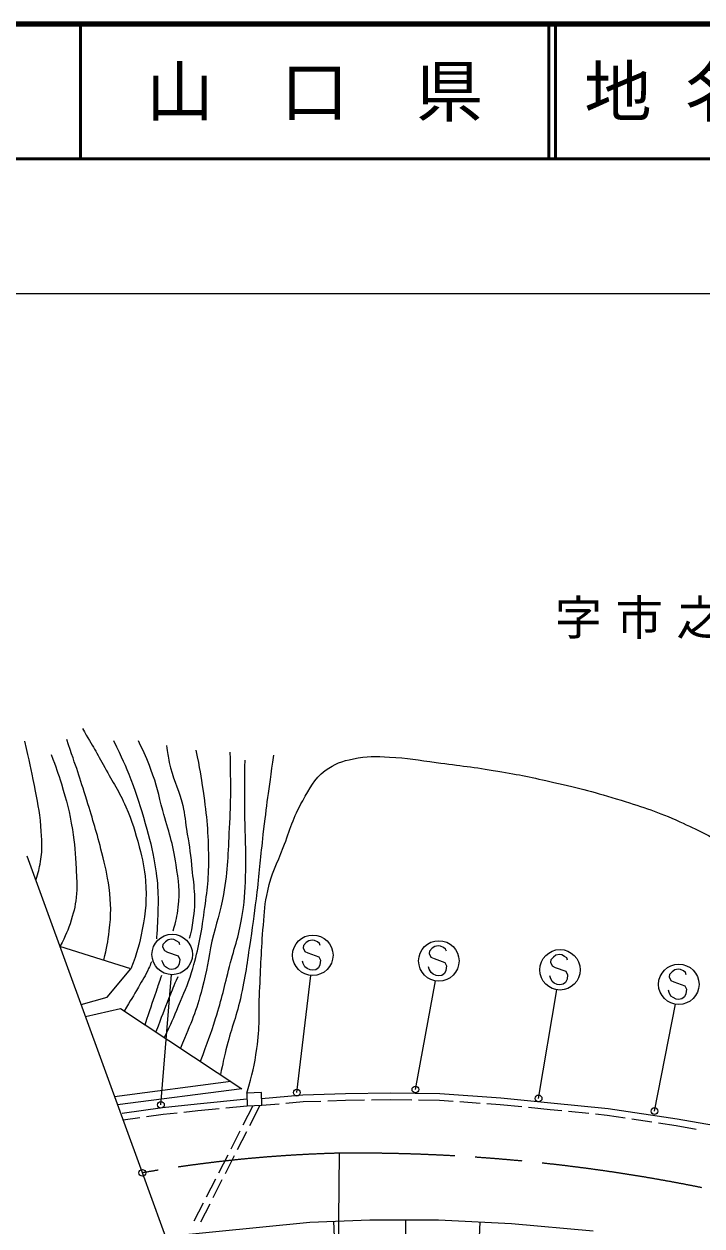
# Model space of a CAD drawing. Units: millimetres, scale not verified. Extents: x 40000 to 680000, y 20000 to 380000.
# Drawn here: x 328816 to 379113, y 290844 to 380000 of the extents above; entities that cross this region are included whole.
import ezdxf
from ezdxf.enums import TextEntityAlignment as Align

# ---------------------------------------------------------------- set-up
doc = ezdxf.new("R2010")
doc.units = ezdxf.units.MM
doc.header["$LTSCALE"] = 1000
doc.header["$PDMODE"] = 32
doc.header["$PDSIZE"] = 500
doc.linetypes.add('CHAIN', pattern=[18.5, 12, -1.5, 3.5, -1.5])
for name, color, linetype, lineweight in [('M-BGD-RSTR', 5, 'Continuous', 25), ('M-BMK', 2, 'CHAIN', 13), ('M-STR-HTXT', 7, 'Continuous', 13), ('M-STR-STRC', 7, 'Continuous', 25), ('M-TTL', 2, 'Continuous', 140), ('M-TTL-LINE', 7, 'Continuous', 50), ('M-WORK', 1, 'Continuous', 13)]:
    doc.layers.add(name, color=color, linetype=linetype, lineweight=lineweight)
for name, color, linetype in [('M-BMK-HTXT', 7, 'Continuous'), ('M-OTRS', 6, 'Continuous'), ('M-TTL-TXT', 7, 'Continuous')]:
    doc.layers.add(name, color=color, linetype=linetype)
doc.styles.add('ＭＳ ゴシック', font='')
doc.styles.get('ＭＳ ゴシック').set_extended_font_data('MS Gothic')

msp = doc.modelspace()

# ---------------------------------------------------------------- linework, layer by layer
at = {"layer": 'M-BGD-RSTR'}
for p, q in [((337594, 294785), (329038, 318276)), ((356416, 243106), (337594, 294785))]:
    msp.add_line(p, q, dxfattribs=at)
at = {"layer": 'M-BMK'}
for centre, radius, start, end in [((354784, 196274), 100000, 91.48406, 99.89841), ((353418, 166246), 130000, 78.60032, 90.53957)]:
    msp.add_arc(centre, radius, start, end, dxfattribs=at)
at = {"layer": 'M-OTRS'}
msp.add_point((337594, 294785), dxfattribs=at)
at = {"layer": 'M-STR-HTXT'}
for p, q in [((73593, 360000), (425907, 360000)), ((352194, 296240), (352000, 276241))]:
    msp.add_line(p, q, dxfattribs=at)
at = {"layer": 'M-STR-STRC'}
for p, q in [((339511, 312060), (339315, 311921)), ((339760, 312111), (339511, 312060)), ((339934, 312087), (339760, 312111)), ((340151, 311978), (339934, 312087)), ((350190, 312051), (349941, 312000)), ((350364, 312027), (350190, 312051)), ((339122, 311713), (339099, 311542)), ((339099, 311542), (339227, 311269)), ((339315, 311921), (339122, 311713)), ((339227, 311269), (339454, 311159)), ((339454, 311159), (340253, 310877)), ((340316, 311867), (340151, 311978)), ((340367, 311699), (340316, 311867)), ((349552, 311653), (349528, 311482)), ((349528, 311482), (349657, 311209)), ((349745, 311861), (349552, 311653)), ((349657, 311209), (349884, 311099)), ((349941, 312000), (349745, 311861)), ((350580, 311918), (350364, 312027)), ((350745, 311807), (350580, 311918)), ((350797, 311639), (350745, 311807)), ((358903, 311233), (358879, 311063)), ((359096, 311441), (358903, 311233)), ((359292, 311581), (359096, 311441)), ((359541, 311631), (359292, 311581)), ((359715, 311607), (359541, 311631)), ((359931, 311499), (359715, 311607)), ((360096, 311387), (359931, 311499)), ((360148, 311220), (360096, 311387)), ((339103, 310380), (339045, 310545)), ((339230, 310114), (339103, 310380)), ((340329, 310277), (340223, 310054)), ((340253, 310877), (340373, 310619)), ((340373, 310619), (340329, 310277)), ((349533, 310320), (349475, 310485)), ((349660, 310054), (349533, 310320)), ((349884, 311099), (350682, 310817)), ((350682, 310817), (350803, 310559)), ((350803, 310559), (350759, 310217)), ((358879, 311063), (359008, 310789)), ((359008, 310789), (359235, 310679)), ((359235, 310679), (360033, 310398)), ((360033, 310398), (360154, 310139)), ((367894, 310574), (367871, 310403)), ((367871, 310403), (367999, 310130)), ((368087, 310782), (367894, 310574)), ((368283, 310921), (368087, 310782)), ((368532, 310972), (368283, 310921)), ((368706, 310948), (368532, 310972)), ((368923, 310839), (368706, 310948)), ((369088, 310728), (368923, 310839)), ((369139, 310560), (369088, 310728)), ((338974, 299829), (339752, 309485)), ((339385, 310004), (339230, 310114)), ((339604, 309891), (339385, 310004)), ((339785, 309866), (339604, 309891)), ((340036, 309909), (339785, 309866)), ((340223, 310054), (340036, 309909)), ((349055, 300733), (350087, 309432)), ((349815, 309944), (349660, 310054)), ((350034, 309831), (349815, 309944)), ((350214, 309806), (350034, 309831)), ((350466, 309849), (350214, 309806)), ((350653, 309994), (350466, 309849)), ((350759, 310217), (350653, 309994)), ((358884, 309900), (358825, 310065)), ((359011, 309634), (358884, 309900)), ((359166, 309524), (359011, 309634)), ((359385, 309412), (359166, 309524)), ((359565, 309387), (359385, 309412)), ((359817, 309430), (359565, 309387)), ((360004, 309574), (359817, 309430)), ((360110, 309798), (360004, 309574)), ((360154, 310139), (360110, 309798)), ((367875, 309241), (367817, 309406)), ((367999, 310130), (368226, 310020)), ((368226, 310020), (369025, 309738)), ((369025, 309738), (369145, 309480)), ((369145, 309480), (369101, 309138)), ((376706, 309495), (376682, 309324)), ((376898, 309703), (376706, 309495)), ((377095, 309843), (376898, 309703)), ((377344, 309893), (377095, 309843)), ((377517, 309869), (377344, 309893)), ((377734, 309760), (377517, 309869)), ((377899, 309649), (377734, 309760)), ((377951, 309481), (377899, 309649)), ((357854, 300967), (359336, 309026)), ((368002, 308975), (367875, 309241)), ((368157, 308865), (368002, 308975)), ((368376, 308752), (368157, 308865)), ((368557, 308727), (368376, 308752)), ((368808, 308770), (368557, 308727)), ((368995, 308915), (368808, 308770)), ((369101, 309138), (368995, 308915)), ((376682, 309324), (376811, 309051)), ((376811, 309051), (377037, 308941)), ((377037, 308941), (377836, 308659)), ((377836, 308659), (377957, 308401)), ((366991, 300306), (368352, 308362)), ((376687, 308162), (376628, 308327)), ((376813, 307896), (376687, 308162)), ((376968, 307786), (376813, 307896)), ((377188, 307673), (376968, 307786)), ((377368, 307648), (377188, 307673)), ((377619, 307692), (377368, 307648)), ((377806, 307836), (377619, 307692)), ((377912, 308059), (377806, 307836)), ((377957, 308401), (377912, 308059)), ((375592, 299367), (377152, 307285))]:
    msp.add_line(p, q, dxfattribs=at)
for centre, radius in [((339809, 310984), 1500), ((350239, 310924), 1500), ((359590, 310504), 1500), ((368581, 309845), 1500), ((377393, 308766), 1500), ((349055, 300733), 250), ((357854, 300967), 250), ((366991, 300306), 250), ((338974, 299829), 250), ((375592, 299367), 250)]:
    msp.add_circle(centre, radius, dxfattribs=at)
at = {"layer": 'M-TTL'}
msp.add_line((680000, 380000), (40000, 380000), dxfattribs=at)
at = {"layer": 'M-TTL-LINE'}
for p, q in [((333000, 380000), (333000, 370000)), ((367750, 380000), (367750, 370000)), ((368250, 380000), (368250, 370000)), ((40000, 370000), (680000, 370000))]:
    msp.add_line(p, q, dxfattribs=at)
at = {"layer": 'M-WORK'}
for p, q in [((336749, 309923), (331481, 311568)), ((334991, 307819), (336749, 309923)), ((333048, 307265), (334991, 307819)), ((333371, 306379), (335977, 306966)), ((335977, 306966), (344981, 301025)), ((335534, 300440), (344149, 301575)), ((344981, 301025), (335759, 299822)), ((346438, 300738), (345336, 300703)), ((345336, 300703), (345367, 299762)), ((346424, 300296), (349492, 300564)), ((346468, 299798), (346438, 300738)), ((349492, 300564), (352654, 300671)), ((352654, 300671), (356005, 300724)), ((356005, 300724), (359667, 300671)), ((359667, 300671), (364191, 300358)), ((336094, 299207), (339081, 299628)), ((339081, 299628), (341649, 299896)), ((341649, 299896), (345351, 300263)), ((343782, 299605), (345367, 299762)), ((345084, 298339), (345817, 299777)), ((345367, 299762), (346468, 299798)), ((345571, 298289), (346338, 299794)), ((346468, 299798), (347746, 299909)), ((348244, 299953), (349523, 300064)), ((349523, 300064), (350845, 300109)), ((351344, 300126), (352666, 300171)), ((352666, 300171), (354086, 300194)), ((354586, 300201), (356005, 300224)), ((356005, 300224), (357576, 300201)), ((358076, 300194), (359646, 300171)), ((359646, 300171), (360650, 300102)), ((361149, 300067), (362646, 299964)), ((363144, 299929), (364148, 299860)), ((364148, 299860), (365751, 299699)), ((364191, 300358), (367902, 299985)), ((366249, 299649), (367851, 299487)), ((367902, 299985), (372150, 299557)), ((336163, 298712), (337405, 298887)), ((337900, 298957), (339142, 299132)), ((339142, 299132), (340172, 299239)), ((340669, 299291), (341699, 299398)), ((341699, 299398), (343284, 299556)), ((367851, 299487), (368726, 299399)), ((369223, 299349), (370716, 299199)), ((371213, 299149), (372087, 299061)), ((372087, 299061), (373409, 298861)), ((372150, 299557), (377282, 298782)), ((373903, 298787), (375386, 298563)), ((377282, 298782), (382729, 297847)), ((344176, 296557), (344857, 297894)), ((344663, 296507), (345344, 297843)), ((375881, 298488), (377202, 298288)), ((377202, 298288), (378688, 298033)), ((343268, 294775), (343949, 296112)), ((343754, 294725), (344436, 296061)), ((342360, 292993), (343041, 294330)), ((342846, 292943), (343527, 294279)), ((341451, 291212), (342133, 292548)), ((341938, 291161), (342619, 292497)), ((339314, 290061), (350014, 291113)), ((350014, 291113), (354463, 291299)), ((351781, 291187), (351940, 287378)), ((354463, 291299), (359578, 291299)), ((357115, 291299), (357115, 283397)), ((359578, 291299), (364986, 291033)), ((362643, 291148), (362448, 287202)), ((364986, 291033), (371033, 290473))]:
    msp.add_line(p, q, dxfattribs=at)
for points, knots in [([(333152, 327735), (333963, 326354), (334176, 325992), (334804, 324858), (335432, 323723), (335860, 323122), (336367, 321928), (336844, 320803), (337049, 320143), (337361, 318962), (337617, 317993), (337750, 317438), (337823, 316440), (337926, 315032), (337857, 314220), (337592, 312834), (337370, 311672), (337225, 311222), (336749, 309923)], [0, 0, 0, 0, 1, 1, 1, 2, 2, 2, 3, 3, 3, 4, 4, 4, 5, 5, 5, 6, 6, 6, 6]), ([(329686, 316498), (329896, 317108), (329944, 317330), (330044, 317878), (330227, 318881), (330122, 319471), (330062, 320489), (329990, 321688), (329801, 322345), (329582, 323526), (329344, 324810), (329241, 325236), (328872, 326794)], [0, 0, 0, 0, 1, 1, 1, 2, 2, 2, 3, 3, 3, 4, 4, 4, 4]), ([(334731, 310553), (334981, 311540), (335040, 311869), (335141, 312728), (335288, 313975), (335283, 314697), (335123, 315942), (334992, 316961), (334837, 317520), (334591, 318518), (334210, 320059), (333936, 320907), (333472, 322425), (332930, 324193), (332726, 324766), (331980, 326918)], [0, 0, 0, 0, 1, 1, 1, 2, 2, 2, 3, 3, 3, 4, 4, 4, 5, 5, 5, 5]), ([(335462, 326857), (336109, 325504), (336294, 325109), (336741, 323953), (337223, 322707), (337438, 321988), (337806, 320703), (338145, 319522), (338325, 318852), (338526, 317640), (338804, 315954), (338791, 314977), (338712, 313270), (338692, 312825), (338692, 312667), (338639, 312131)], [0, 0, 0, 0, 1, 1, 1, 2, 2, 2, 3, 3, 3, 4, 4, 4, 5, 5, 5, 5]), ([(339879, 312726), (340115, 313507), (340166, 313795), (340257, 314496), (340417, 315715), (340268, 316422), (340097, 317640), (339873, 319242), (339529, 320099), (339112, 321662), (338793, 322855), (338671, 323545), (338233, 324699), (337910, 325549), (337778, 325852), (337300, 326831)], [0, 0, 0, 0, 1, 1, 1, 2, 2, 2, 3, 3, 3, 4, 4, 4, 5, 5, 5, 5]), ([(339378, 326484), (339451, 325896), (339492, 325718), (339591, 325232), (339832, 324055), (340216, 323463), (340524, 322302), (340729, 321526), (340747, 321070), (340870, 320277), (341032, 319239), (341145, 318659), (341243, 317613), (341384, 316099), (341588, 315229), (341376, 313723), (341290, 313110), (341262, 312864), (341073, 312168)], [0, 0, 0, 0, 1, 1, 1, 2, 2, 2, 3, 3, 3, 4, 4, 4, 5, 5, 5, 6, 6, 6, 6]), ([(330825, 325817), (331219, 324796), (331320, 324496), (331589, 323633), (331992, 322338), (332185, 321596), (332406, 320258), (332592, 319131), (332610, 318486), (332672, 317345), (332712, 316625), (332763, 316218), (332708, 315498), (332648, 314716), (332545, 314278), (332317, 313527), (332076, 312731), (331922, 312437), (331481, 311568)], [0, 0, 0, 0, 1, 1, 1, 2, 2, 2, 3, 3, 3, 4, 4, 4, 5, 5, 5, 6, 6, 6, 6]), ([(339244, 304811), (339760, 305937), (339898, 306239), (340284, 307170), (340681, 308128), (340946, 308653), (341243, 309647), (341727, 311269), (341916, 312207), (342149, 313883), (342376, 315518), (342534, 316442), (342522, 318092), (342507, 320055), (342402, 321158), (342122, 323101), (341950, 324293), (341885, 324708), (341589, 326138)], [0, 0, 0, 0, 1, 1, 1, 2, 2, 2, 3, 3, 3, 4, 4, 4, 5, 5, 5, 6, 6, 6, 6]), ([(344094, 325978), (344134, 323303), (344154, 322550), (344040, 320357), (343940, 318427), (343935, 317334), (343614, 315428), (343382, 314055), (343069, 313324), (342761, 311965), (342454, 310608), (342401, 309820), (342042, 308475), (341566, 306691), (341271, 306067), (340416, 304037)], [0, 0, 0, 0, 1, 1, 1, 2, 2, 2, 3, 3, 3, 4, 4, 4, 5, 5, 5, 5]), ([(347317, 325765), (346921, 322920), (346811, 322181), (346544, 319877), (346352, 318214), (346292, 317277), (346092, 315615), (345923, 314218), (345822, 313436), (345612, 312045), (345355, 310343), (345256, 309379), (344866, 307703), (344518, 306207), (344157, 305413), (343800, 303920), (343629, 303202), (343570, 302963), (343388, 302076)], [0, 0, 0, 0, 1, 1, 1, 2, 2, 2, 3, 3, 3, 4, 4, 4, 5, 5, 5, 6, 6, 6, 6]), ([(345336, 300703), (345773, 302204), (345894, 302695), (346095, 304003), (346344, 305625), (346210, 306560), (346295, 308199), (346395, 310135), (346409, 311222), (346574, 313154), (346661, 314157), (346673, 314729), (346894, 315711), (347185, 317007), (347573, 317670), (348053, 318908), (348584, 320278), (348759, 321111), (349492, 322385), (350037, 323332), (350303, 323957), (351170, 324623), (351869, 325159), (352388, 325310), (353248, 325502), (354270, 325730), (354880, 325670), (355925, 325622), (357291, 325559), (358046, 325396), (359402, 325222), (361184, 324993), (362185, 324878), (363958, 324583), (365591, 324311), (366500, 324116), (368113, 323744), (370080, 323290), (371184, 323031), (373109, 322425), (374837, 321881), (375814, 321576), (377464, 320826), (378825, 320208), (379629, 319891), (380821, 318988), (382141, 317989), (382661, 317174), (383778, 315951), (385077, 314530), (385866, 313779), (387015, 312235), (388697, 309972), (389433, 308557), (390851, 306121), (392022, 304111), (392489, 302878), (393689, 300886), (394380, 299738), (394738, 299051), (395659, 298077), (396175, 297530), (396384, 297320), (397068, 296762)], [0, 0, 0, 0, 1, 1, 1, 2, 2, 2, 3, 3, 3, 4, 4, 4, 5, 5, 5, 6, 6, 6, 7, 7, 7, 8, 8, 8, 9, 9, 9, 10, 10, 10, 11, 11, 11, 12, 12, 12, 13, 13, 13, 14, 14, 14, 15, 15, 15, 16, 16, 16, 17, 17, 17, 18, 18, 18, 19, 19, 19, 20, 20, 20, 21, 21, 21, 21]), ([(341903, 303057), (342475, 304557), (342630, 304981), (343028, 306237), (343500, 307727), (343678, 308587), (344067, 310100), (344458, 311626), (344796, 312458), (345026, 314016), (345208, 315255), (345241, 315961), (345266, 317213), (345306, 319232), (345183, 320363), (345186, 322382), (345187, 323557), (345188, 323936), (345212, 325392)], [0, 0, 0, 0, 1, 1, 1, 2, 2, 2, 3, 3, 3, 4, 4, 4, 5, 5, 5, 6, 6, 6, 6]), ([(338268, 310434), (338179, 310200), (338147, 310134), (338063, 309945), (337812, 309379), (337606, 309094), (337300, 308555), (336904, 307856), (336764, 307634), (336246, 306788)], [0, 0, 0, 0, 1, 1, 1, 2, 2, 2, 3, 3, 3, 3]), ([(337801, 305763), (338203, 306980), (338303, 307287), (338632, 308262), (338788, 308725), (338837, 308871), (339034, 309447)], [0, 0, 0, 0, 1, 1, 1, 2, 2, 2, 2]), ([(340218, 309321), (339895, 308569), (339813, 308370), (339565, 307756), (339169, 306779), (339055, 306456), (338603, 305234)], [0, 0, 0, 0, 1, 1, 1, 2, 2, 2, 2])]:
    msp.add_open_spline(points, degree=3, knots=knots, dxfattribs=at)

# ---------------------------------------------------------------- texts
at = {"layer": 'M-BMK-HTXT', "insert": (377224, 335820), "char_height": 2566, "attachment_point": 5, "style": 'ＭＳ ゴシック'}
msp.add_mtext('\\T1.29;字市之内', dxfattribs=at)
at = {"layer": 'M-TTL-TXT', "style": 'ＭＳ ゴシック'}
msp.add_text('山\u3000口\u3000県', height=3666, dxfattribs=at).set_placement((350375, 375000), align=Align.MIDDLE_CENTER)
msp.add_text('地 名', height=3666, dxfattribs=at).set_placement((370380, 375000), align=Align.MIDDLE_LEFT)

doc.saveas('drawing.dxf')
